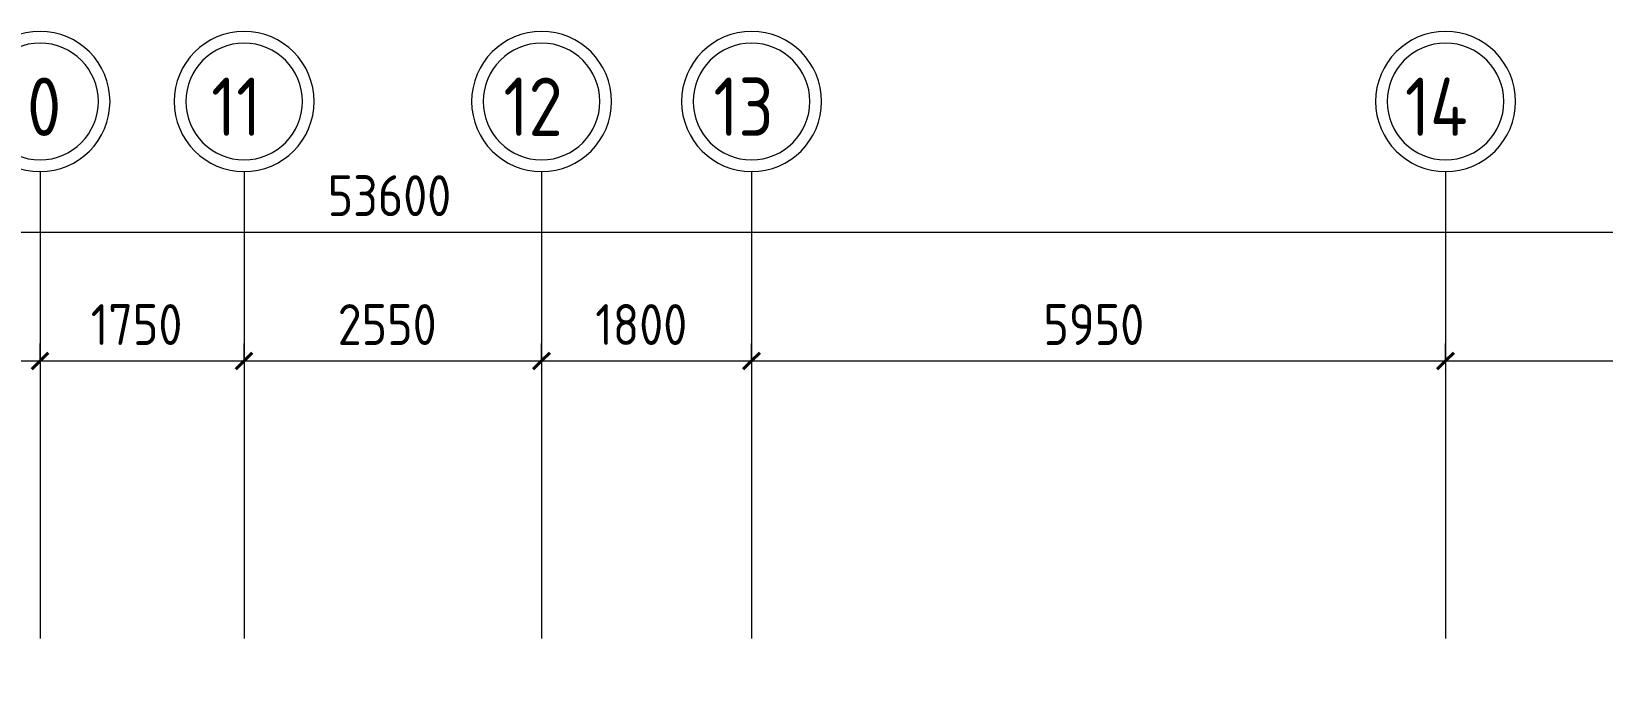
# Model space of a CAD drawing. Header units: millimetres. Extents: x -495897 to 1376592, y -28539 to 470976.
# Drawn here: x 274066 to 287536, y 390650 to 396186 of the extents above; entities that cross this region are included whole.
import ezdxf

# ---------------------------------------------------------------- set-up
doc = ezdxf.new("R2010")
doc.units = ezdxf.units.MM
doc.linetypes.add('ADSK_Линия сетки', pattern=[25, 20, -2.5, 0, -2.5])
doc.layers.add('Оси', color=252, linetype='Continuous', lineweight=9)
doc.layers.add('Размеры', color=7, linetype='Continuous', lineweight=9)
doc.styles.add('GOST Common', font='', dxfattribs={"width": 0.9, "height": 500})
doc.styles.add('GOST Common_1', font='', dxfattribs={"height": 250})
doc.styles.get('GOST Common').set_extended_font_data('GOST type B')
doc.styles.get('GOST Common_1').set_extended_font_data('GOST type B')

# ---------------------------------------------------------------- blocks, each defined once
blk = doc.blocks.new('3 этаж')
at = {"layer": 'Оси', "color": 251, "linetype": 'ADSK_Линия сетки', "ltscale": 200, "true_color": 0x636466}
for p, q in [((274896, 34587), (274896, -31390)), ((276646, 34587), (276646, -31390)), ((279196, 34587), (279196, -31390)), ((280996, 34587), (280996, -31390)), ((286946, 34587), (286946, -30120))]:
    blk.add_line(p, q, dxfattribs=at)
at = {"layer": 'Оси', "color": 251, "lineweight": 20, "true_color": 0x636466}
for centre, radius, start, end in [((274896, 35187), 600, 0, 180), ((276646, 35187), 600, 0, 180), ((279196, 35187), 600, 0, 180), ((280996, 35187), 600, 0, 180), ((286946, 35187), 600, 0, 180), ((274896, 35187), 500, 0, 180), ((276646, 35187), 500, 0, 180), ((279196, 35187), 500, 0, 180), ((280996, 35187), 500, 0, 180), ((286946, 35187), 500, 0, 180), ((274896, 35187), 600, 180, 0), ((274896, 35187), 500, 180, 0), ((276646, 35187), 600, 180, 0), ((276646, 35187), 500, 180, 0), ((279196, 35187), 600, 180, 0), ((279196, 35187), 500, 180, 0), ((280996, 35187), 600, 180, 0), ((280996, 35187), 500, 180, 0), ((286946, 35187), 600, 180, 0), ((286946, 35187), 500, 180, 0)]:
    blk.add_arc(centre, radius, start, end, dxfattribs=at)
at = {"layer": 'Размеры', "color": 251, "lineweight": 20, "true_color": 0x636466}
for p, q in [((250996, 34068), (304896, 34068)), ((274896, 32964), (274896, 33114)), ((274896, 32964), (274896, 33114)), ((276646, 32964), (276646, 33114)), ((276646, 32964), (276646, 33114)), ((279196, 32964), (279196, 33114)), ((279196, 32964), (279196, 33114)), ((280996, 32964), (280996, 33114)), ((280996, 32964), (280996, 33114)), ((286946, 32964), (286946, 33114)), ((286946, 32964), (286946, 33114)), ((250996, 32964), (274896, 32964)), ((274896, 32964), (274896, 32914)), ((274896, 32964), (276646, 32964)), ((274896, 32964), (274896, 32914)), ((276646, 32964), (276646, 32914)), ((276646, 32964), (279196, 32964)), ((276646, 32964), (276646, 32914)), ((279196, 32964), (279196, 32914)), ((279196, 32964), (280996, 32964)), ((279196, 32964), (279196, 32914)), ((280996, 32964), (280996, 32914)), ((280996, 32964), (286946, 32964)), ((280996, 32964), (280996, 32914)), ((286946, 32964), (286946, 32914)), ((286946, 32964), (292946, 32964)), ((286946, 32964), (286946, 32914))]:
    blk.add_line(p, q, dxfattribs=at)
at = {"layer": 'Размеры', "color": 251, "lineweight": 40, "true_color": 0x636466}
for p, q in [((274896, 32964), (274966, 33034)), ((274896, 32964), (274966, 33034)), ((276646, 32964), (276716, 33034)), ((276646, 32964), (276716, 33034)), ((279196, 32964), (279266, 33034)), ((279196, 32964), (279266, 33034)), ((280996, 32964), (281066, 33034)), ((280996, 32964), (281066, 33034)), ((286946, 32964), (287016, 33034)), ((286946, 32964), (287016, 33034)), ((274896, 32964), (274825, 32893)), ((274896, 32964), (274825, 32893)), ((276646, 32964), (276575, 32893)), ((276646, 32964), (276575, 32893)), ((279196, 32964), (279125, 32893)), ((279196, 32964), (279125, 32893)), ((280996, 32964), (280925, 32893)), ((280996, 32964), (280925, 32893)), ((286946, 32964), (286875, 32893)), ((286946, 32964), (286875, 32893))]:
    blk.add_line(p, q, dxfattribs=at)
at = {"layer": 'Оси', "color": 251, "true_color": 0x636466, "style": 'GOST Common', "width": 0.9}
for s, p in [('10', (274569, 34892)), ('11', (276363, 34892)), ('12', (278869, 34892)), ('13', (280669, 34892)), ('14', (286598, 34892))]:
    blk.add_text(s, height=500, dxfattribs=at).set_placement(p)
at = {"layer": 'Размеры', "color": 251, "true_color": 0x636466, "style": 'GOST Common_1', "width": 0.9}
for s, p in [('53600', (277362, 34205)), ('1750', (275331, 33101)), ('2550', (277448, 33101)), ('1800', (279656, 33101)), ('5950', (283498, 33101))]:
    blk.add_text(s, height=350, dxfattribs=at).set_placement(p)

msp = doc.modelspace()

# ---------------------------------------------------------------- block references
msp.add_blockref('3 этаж', (-756.474, 360398.765))

doc.saveas('drawing.dxf')
